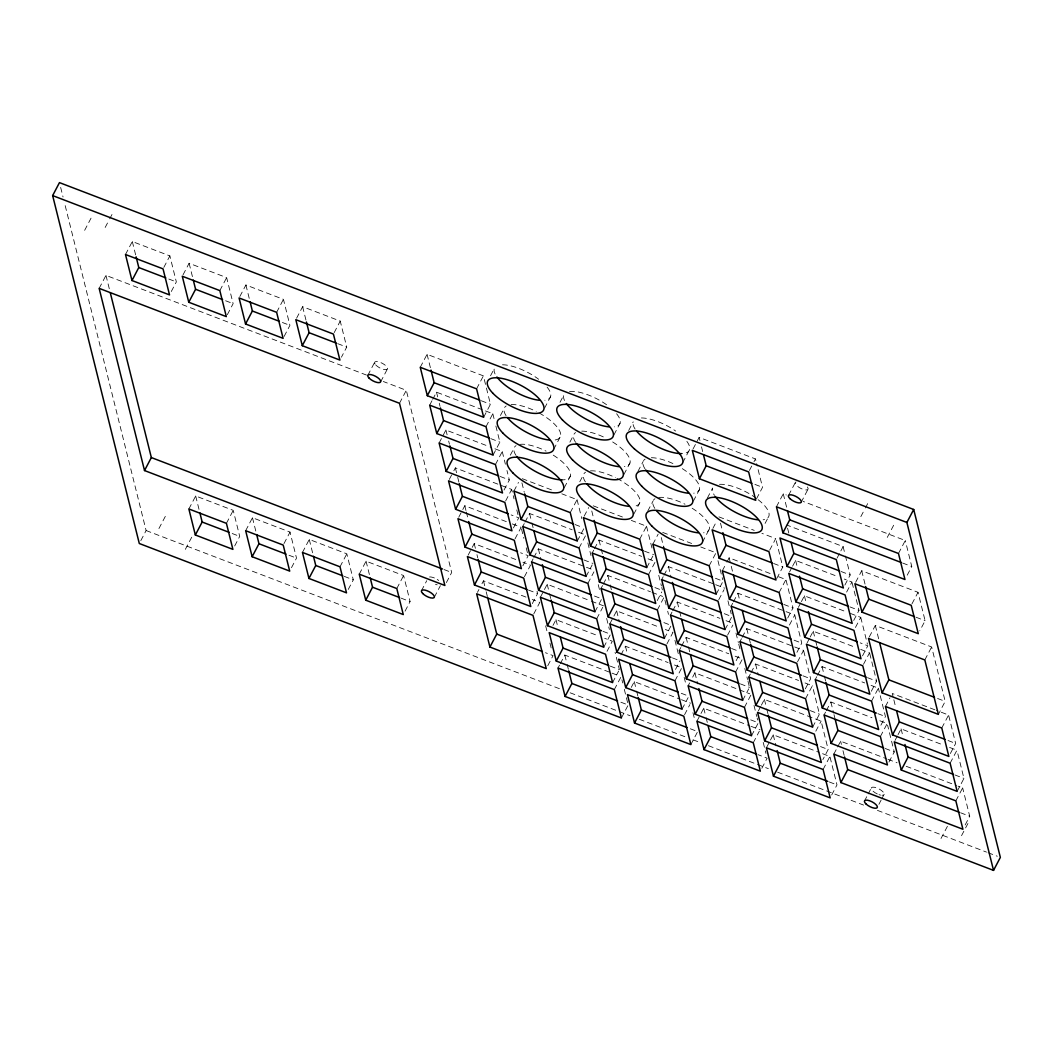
<?xml version="1.0" encoding="UTF-8"?>
<svg xmlns="http://www.w3.org/2000/svg" width="1053" height="1053" viewBox="0 0 1053 1053"><rect width="100%" height="100%" fill="white"/><g stroke="black" fill="none" stroke-linecap="round" stroke-linejoin="round"><path stroke-width="0.75" stroke-dasharray="5 3.75" d="M84.648 230.317L91.466 217.339M105.168 227.461L108.959 220.261M109.709 218.813L111.987 214.496M99.153 288.364L105.971 275.386L366.47 375.065M125.491 254.51L132.309 241.532L169.862 255.892L176.338 281.914L171.034 291.997M163.807 267.436L169.862 255.892M183.051 274.794L189.106 263.263L226.645 277.623L233.134 303.646L226.316 316.611M219.84 290.602L226.645 277.623M239.834 296.525L245.902 284.994L283.441 299.355L289.917 325.377L283.112 338.342M140.812 540.637L146.117 530.541L64.628 203.361M158.924 528.553L165.742 515.575M276.636 312.333L283.441 299.355M188.869 508.968L195.687 495.989L233.226 510.363L239.715 536.385L234.411 546.481M296.577 318.243L302.632 306.699L340.237 321.086L346.713 347.108L341.422 357.191M185.341 549.363L192.159 536.385M226.421 523.341L233.226 510.363M334.183 332.63L340.237 321.086M245.665 530.699L252.47 517.721L290.023 532.094L296.512 558.116L289.693 571.095M367.787 375.355L374.605 362.377M283.968 543.624L290.023 532.094M380.673 381.805L387.491 368.826M302.461 552.43L309.266 539.452L346.819 553.825L353.295 579.848L346.49 592.826M399.495 403.286L406.313 390.308L383.318 381.515M420.252 367.3L427.07 354.321L483.393 375.868L490.461 404.26L483.656 417.238M340.001 566.804L346.819 553.825M429.69 405.155L431.954 400.824M432.717 399.377L436.495 392.177L482.169 409.643M359.244 574.161L366.062 561.183L403.615 575.557L410.091 601.579L404.786 611.675M439.114 443.01L445.919 430.032L488.553 446.34M476.575 388.847L483.393 375.868M490.54 375.75L494.318 368.537A31.485 11.491 27.7 0 0 495.318 374.473M449.302 479.418L453.08 472.205M453.843 470.77L455.357 467.887L511.679 489.434L514.035 498.898M396.797 588.535L403.615 575.557M486.012 426.702L492.817 413.724L483.682 410.236M500.438 415.514L504.229 408.301M458.726 517.273L464.781 505.743L507.401 522.051M421.437 590.772L426.741 580.69M493.08 455.093L499.885 442.115L495.173 423.188M495.436 464.557L502.255 451.579L490.066 446.92M434.323 597.235L440.378 585.692M510.323 455.186L514.101 447.973M446.38 582.585L451.684 572.49L406.313 390.308M544.506 408.235L550.561 396.705M468.151 555.128L474.205 543.598L516.826 559.906M504.018 490.066L509.323 479.971L506.967 470.507M505.624 500.978L511.679 489.434M560.012 402.299L563.803 395.099A31.485 11.491 27.7 0 0 564.777 401.022M513.93 491.067L518.471 482.419M477.43 592.365L478.944 589.483M481.971 583.717L483.485 580.835L526.105 597.143M553.654 449.447L560.459 436.469M513.443 527.922L518.747 517.826L511.139 514.917M515.049 538.833L521.103 527.29L508.928 522.63M522.749 526.461L524.262 523.578M525.013 522.143L529.554 513.482L572.174 529.791M569.884 442.155L573.674 434.955M522.88 565.777L528.172 555.681L520.564 552.772M564.29 487.671L570.344 476.14M531.554 561.854L533.068 558.972M533.832 557.537L538.373 548.889L593.168 569.857M524.473 576.689L530.528 565.145L522.92 562.236M579.782 481.761L583.573 474.548M570.252 512.627L577.07 499.649L561.841 493.818M613.965 434.836L620.02 423.306M532.305 603.632L537.609 593.537L536.819 590.391M540.373 597.262L547.191 584.283L589.812 600.592M628.68 430.506L633.222 421.858M584.152 516.207L588.693 507.559M533.753 613.925L539.807 602.382L532.199 599.473M577.32 541.018L584.139 528.04M579.071 548.021L585.876 535.042L578.268 532.134M623.889 474.508L629.957 462.978M552.97 625.443L555.997 619.677L598.63 635.986M592.207 553.049L593.721 550.166M594.484 548.718L599.025 540.071L641.646 556.379M637.855 471.56L643.159 461.464M586.139 576.412L592.194 564.869M587.877 583.415L593.931 571.871M547.771 665.72L553.062 655.624L545.454 652.715M633.748 514.259L639.803 502.715M557.998 668.05L559.512 665.167M560.275 663.719L564.816 655.071L610.49 672.538M601.026 588.443L602.54 585.56M603.29 584.112L607.831 575.464L650.464 591.773M594.958 611.806L601.763 598.828L594.155 595.919M647.727 511.153L653.018 501.057M596.696 618.809L602.75 607.278M639.711 539.202L646.529 526.224L631.313 520.406M682.699 462.675L688.767 451.145M693.085 448.92L699.139 437.377L755.462 458.937L756.251 462.083M609.832 623.837L616.65 610.858L659.27 627.167M652.86 544.23L658.151 534.134M603.764 647.2L610.582 634.222M646.792 567.593L652.847 556.063M607.028 651.32L612.319 641.224L604.712 638.315M648.53 574.596L655.348 561.618L647.74 558.709M693.335 501.162L699.389 489.632M620.928 654.9L625.469 646.252L668.089 662.561M661.679 579.624L663.193 576.741M663.943 575.293L668.484 566.646L714.158 584.125M707.326 498.135L712.618 488.039A31.485 11.491 27.7 0 0 714.46 495.384M612.583 682.594L618.637 671.064M657.23 600.579L661.771 591.931M614.32 689.597L621.138 676.618M657.348 609.99L664.153 597.012M702.443 542.203L709.248 529.225M712.881 528.409L716.672 521.209M631.247 687.412L634.288 681.646L679.948 699.126M670.485 615.018L671.998 612.135M672.762 610.701L677.303 602.04L719.923 618.348M749.407 470.467L753.198 463.254M753.948 461.819L755.462 458.937M621.402 717.988L628.207 705.01L620.599 702.101M664.417 638.381L671.235 625.403L662.1 621.915M666.918 643.949L672.972 632.405L665.364 629.497M709.182 565.777L716.001 552.799L700.771 546.981M756.475 498.859L762.53 487.328L756.646 463.662M679.303 650.412L680.817 647.529M681.581 646.094L686.122 637.434L728.742 653.742M722.319 570.805L726.109 563.605M726.873 562.157L729.137 557.827L772.112 574.28M675.5 669.458L680.041 660.797M716.251 594.168L722.305 582.638M674.973 680.778L681.791 667.799L669.616 663.14M718.751 599.736L724.056 589.641M765.07 523.42L768.861 516.207M776.443 506.783L783.261 493.804L786.301 494.976M688.122 685.806L689.636 682.923M692.663 677.158L694.927 672.841L749.736 693.809M788.592 495.305L795.41 482.327M731.137 606.212L732.651 603.316M733.414 601.882L737.956 593.234L794.752 614.965L801.754 643.12L794.949 656.098M682.041 709.169L688.109 697.639M725.069 629.562L731.888 616.597L730.308 610.279M769.677 550.14L775.732 538.609L761.911 533.318M684.555 714.737L689.847 704.641M727.57 635.13L732.875 625.034M801.109 502.399L807.914 489.421M696.928 721.213L703.746 708.235L749.42 725.701M739.956 641.606L741.47 638.723M742.22 637.276L746.761 628.628L792.817 646.239M776.745 578.531L782.8 567.001L775.732 538.609M690.86 744.576L697.678 731.598L690.07 728.676M736.152 660.639L739.943 653.426M735.626 671.972L742.444 658.994L734.823 656.072M789.553 571.963L791.817 567.646M792.58 566.198L795.607 560.433L838.227 576.741M779.115 592.536L785.933 579.558L778.259 576.623M748.775 677L750.289 674.117M751.039 672.67L755.58 664.022L798.556 680.462M742.694 700.363L748.749 688.82M787.697 618.045L793.001 607.963L785.933 579.558M744.445 707.366L751.25 694.388M798.358 607.37L800.635 603.04M801.386 601.592L804.413 595.827L847.046 612.135M789.447 625.048L794.752 614.965M837.056 558.129L840.083 552.364M840.847 550.916L843.111 546.586L786.788 525.039M758.344 710.946L760.608 706.629M761.372 705.181L764.399 699.416L821.103 721.108L828.171 749.499L822.867 759.595M860.841 516.615L864.631 509.402M865.395 507.967L867.659 503.637M751.513 735.757L758.331 722.779L757.146 718.041M753.264 742.76L759.318 731.216M807.177 642.764L809.454 638.434M810.205 636.986L813.232 631.221L855.852 647.529M797.503 661.889L803.557 650.359L794.357 646.832M844.888 585.073L850.179 574.977L845.467 556.05M846.625 592.076L851.93 581.98L844.322 579.071M766.4 747.788L773.218 734.81L819.181 752.395M855.641 582.296L861.696 570.765L918.019 592.312L925.1 620.704L919.795 630.8M761.845 768.269L767.137 758.173L758.002 754.672M805.334 688.846L810.626 678.751L803.557 650.359M887.258 537.425L894.076 524.447M815.233 679.593L816.746 676.71M817.51 675.276L822.051 666.615L864.671 682.923M805.558 698.731L812.376 685.753L804.703 682.818M853.693 620.467L858.998 610.371L851.93 581.98M855.444 627.47L860.749 617.387L848.56 612.728M898.472 553.483L905.29 540.505L803.084 501.399M812.64 727.123L819.445 714.145L812.376 685.753M824.051 714.987L825.565 712.104M826.315 710.67L830.87 702.009L871.963 717.738M815.799 731.203L821.103 721.108M869.265 636.96L875.319 625.429L931.642 646.976L945.186 701.39L938.381 714.368M862.512 655.861L867.817 645.779L860.196 642.856M907.225 575.175L911.766 566.527L905.29 540.505M863.499 664.311L869.554 652.781L857.379 648.121M823.104 769.48L829.909 756.502L820.721 752.987M911.964 603.856L918.019 592.312M833.805 754.172L836.832 748.407M837.596 746.959L840.623 741.194L886.389 758.7M871.331 691.255L876.622 681.173L869.554 652.781M871.555 701.153L878.373 688.175L870.765 685.253M831.686 794.989L836.977 784.893L829.909 756.502M885.455 706.471L889.996 697.81M880.9 725.214L885.441 716.566L878.373 688.175M880.374 736.547L887.192 723.569L879.571 720.66M924.824 659.955L931.642 646.976M895.024 740.417L897.301 736.086M898.051 734.652L901.078 728.887L943.343 745.05M864.408 801.149L867.435 795.384M868.185 793.936L871.213 788.17M888.956 762.056L894.26 751.96L887.574 725.148M878.9 804.347L881.164 800.017M881.927 798.569L884.191 794.252M941.777 728.018L948.595 715.04L936.407 710.38M950.359 753.527L955.663 743.431L948.595 715.04M950.122 763.228L956.94 750.249L949.385 747.367M957.138 791.382L963.943 778.404L956.94 750.249M955.848 800.859L962.653 787.881L958.072 786.13M941.013 838.504L947.832 825.539M965.18 824.933L969.721 816.272L962.653 787.881M961.534 835.661L968.352 822.683M754.922 484.406L762.53 487.328M168.822 279.032L176.338 281.914M225.618 300.763L233.134 303.646M282.415 322.494L289.917 325.377M337.684 343.647L346.713 347.108M481.326 400.772L490.461 404.26M902.618 563.026L911.766 566.527M718.936 516.878L754.238 530.383M841.044 571.489L850.179 574.977M490.764 438.627L499.885 442.115M915.965 617.216L925.1 620.704M773.586 563.473L782.8 567.001M522.262 478.681L554.233 490.909M593.247 505.835L623.692 517.484M662.719 532.423L691.637 543.48M849.863 606.883L858.998 610.371M500.188 476.482L509.323 479.971M575.004 524.539L582.612 527.448M644.462 551.127L653.597 554.615M715.461 578.281L723.069 581.19M783.787 604.435L793.001 607.963M715.671 584.705L724.806 588.206M794.08 640.185L801.754 643.12M583.823 559.933L592.944 563.434M724.267 613.675L731.888 616.597M654.927 587.574L662.534 590.483L661.771 587.442M937.578 698.481L945.186 701.39M651.978 592.352L662.64 596.432M726.017 620.678L733.625 623.6M867.501 677.671L876.622 681.173M934.893 709.801L892.26 693.493L893.444 698.218M731.559 648.49L739.18 651.399M802.952 675.815L810.626 678.751M591.325 601.171L603.514 605.83M877.833 713.658L885.441 716.566M948.042 740.522L955.663 743.431M528.474 590.049L537.609 593.537M444.024 569.555L451.684 572.49M602.974 631.313L609.055 633.643M672.433 657.888L678.527 660.218M740.377 683.884L749.512 687.385M810.231 710.617L819.445 714.145M954.887 774.942L963.943 778.404M885.125 748.459L894.26 751.96M887.903 759.292L897.064 762.793M906.212 766.294L956.558 785.551M610.266 666.128L619.401 669.616L615.07 652.268M681.252 693.282L688.859 696.191M750.71 719.87L758.331 722.779M820.511 746.564L828.171 749.499M612.004 673.13L619.612 676.039M681.475 699.705L690.61 703.207M750.934 726.28L760.069 729.782M232.2 533.516L239.715 536.385M288.996 555.247L296.512 558.116M344.292 576.399L353.295 579.848M401.075 598.13L410.091 601.579M960.573 812.771L969.721 816.272M829.316 781.971L836.977 784.893M146.117 530.541L560.933 689.267M570.16 692.795L617.782 711.025M619.322 711.604L630.076 715.724M639.289 719.252L686.925 737.469M693.071 739.825L700.758 742.76M708.432 745.708L768.348 768.637M777.575 772.165L863.605 805.084M877.439 810.376L986.516 852.114M988.056 852.706L997.283 856.234M861.696 570.765L865.237 584.955M875.319 625.429L878.794 639.421M893.839 699.797L895.8 707.682M901.078 728.887L902.645 735.139M843.111 546.586L845.072 554.483M860.749 617.387L867.422 644.199M783.261 493.804L786.683 507.585M787.578 528.198L789.539 536.082M795.607 560.433L797.174 566.738M804.413 595.827L805.993 602.145M813.232 631.221L815.193 639.105M815.588 640.685L816.773 645.423M822.051 666.615L824.012 674.512M824.407 676.079L825.973 682.397M830.87 702.009L833.607 713.052M834.002 714.632L834.792 717.791M840.623 741.194L841.4 744.339M842.979 750.657L844.151 755.383M699.139 437.377L699.929 440.536M701.495 446.841L702.68 451.579M720.515 523.183L722.476 531.067M729.137 557.827L732.677 572.029M737.956 593.234L739.509 599.486M746.761 628.628L748.736 636.512M749.131 638.092L750.697 644.397M755.58 664.022L758.331 675.065M764.399 699.416L766.36 707.3M766.755 708.88L767.927 713.605M773.218 734.81L775.969 745.853M717.962 560.696L722.674 579.624M727.952 600.815L729.913 608.7M735.981 633.064L738.337 642.527M738.732 644.107L739.917 648.832M744.8 668.458L747.551 679.501M747.946 681.067L749.117 685.806M754.001 705.431L756.752 716.474M763.214 742.404L765.965 753.435M661.245 537.556L663.601 547.02M668.484 566.646L671.235 577.689M677.303 602.04L679.264 609.924M679.659 611.503L681.225 617.821M686.122 637.434L688.083 645.331M688.478 646.897L690.044 653.215M694.927 672.841L697.678 683.871M703.746 708.235L705.707 716.119M706.102 717.698L707.287 722.424M646.529 526.224L652.821 551.456M658.744 575.293L661.402 585.929M664.943 600.171L666.128 604.896M667.694 611.214L668.484 614.36M674.934 640.303L678.474 654.492M684.147 677.263L686.108 685.161M692.966 712.67L694.927 720.555M591.773 510.981L593.747 518.866M599.025 540.071L600.908 547.665M601.289 549.179L602.421 553.746M607.831 575.464L609.805 583.349M610.187 584.928L611.372 589.654M616.65 610.858L619.401 621.902M625.469 646.252L627.035 652.557M634.288 681.646L636.249 689.531M636.644 691.11L637.815 695.849M577.07 499.649L581.782 518.576M587.837 542.927L590.983 555.55M598.236 584.626L600.197 592.523M606.646 618.453L609.397 629.483M621.928 679.777L622.705 682.936M624.284 689.241L627.812 703.43M521.919 482.827L524.276 492.291M529.554 513.482L531.515 521.38M531.91 522.946L533.094 527.685M538.373 548.889L541.124 559.92M547.191 584.283L549.153 592.168M549.548 593.747L550.719 598.473M555.997 619.677L557.577 625.982M564.816 655.071L566.777 662.956M567.172 664.535L568.357 669.26M492.817 413.724L494.778 421.608M502.255 451.579L505.387 464.202M516.786 509.942L517.958 514.68M521.498 528.869L523.854 538.333M526.21 547.797L527.777 554.102M545.651 625.877L547.599 633.709M549.942 643.093L551.509 649.359M427.07 354.321L430.598 368.511M436.495 392.177L437.679 396.902M439.246 403.22L440.036 406.366M445.919 430.032L447.104 434.757M448.67 441.075L449.46 444.221M455.357 467.887L457.318 475.772M457.713 477.351L458.884 482.077M464.781 505.743L465.952 510.468M466.347 512.048L468.322 519.932M474.205 543.598L475.39 548.323M476.956 554.641L477.746 557.787M483.485 580.835L485.828 590.233M486.21 591.799L487.381 596.498M302.632 306.699L306.054 320.467M366.062 561.183L369.498 574.964M245.902 284.994L249.706 300.289M309.266 539.452L313.083 554.76M189.106 263.263L192.528 277.031M252.47 517.721L256.287 533.029M132.309 241.532L135.745 255.3M195.687 495.989L199.491 511.297M105.971 275.386L109.525 289.641M60.653 187.408L63.035 196.977M539.136 412.987A31.485 11.491 27.7 0 1 559.709 431.006A31.485 11.491 27.7 0 1 552.298 440.207M506.059 415.645A31.485 11.491 27.7 0 1 506.19 405.958M511.113 404.602A31.485 11.491 27.7 0 1 536.214 411.46M547.112 387.135A31.485 11.491 27.7 0 1 544.849 400.272M502.492 364.799A31.485 11.491 27.7 0 1 538.662 379.277M758.16 499.701A31.485 11.491 27.7 0 1 763.149 519.787M719.515 484.341A31.485 11.491 27.7 0 1 755.725 497.872M682.291 468.638A31.485 11.491 27.7 0 1 693.69 493.199M644.989 468.809A31.485 11.491 27.7 0 1 645.12 459.108M651.333 457.726A31.485 11.491 27.7 0 1 675.144 464.623M692.15 508.23A31.485 11.491 27.7 0 1 703.549 532.805M654.848 508.402A31.485 11.491 27.7 0 1 654.979 498.714M658.73 497.49A31.485 11.491 27.7 0 1 685.016 504.216M553.246 455.146A31.485 11.491 27.7 0 1 562.17 479.878M515.944 455.317A31.485 11.491 27.7 0 1 516.062 445.63M519.813 444.392A31.485 11.491 27.7 0 1 546.099 451.132M616.597 413.75A31.485 11.491 27.7 0 1 614.281 426.86M569.528 391.532A31.485 11.491 27.7 0 1 609.358 406.813M617.019 478.457A31.485 11.491 27.7 0 1 634.103 506.296M585.402 481.905A31.485 11.491 27.7 0 1 585.534 472.205M590.457 470.862A31.485 11.491 27.7 0 1 615.557 477.707M686.872 441.378A31.485 11.491 27.7 0 1 681.37 453.606M635.117 429.084A31.485 11.491 27.7 0 1 632.985 423.267M641.369 417.962A31.485 11.491 27.7 0 1 675.657 431.032M612.662 441.957A31.485 11.491 27.7 0 1 624.337 466.611M575.596 442.339A31.485 11.491 27.7 0 1 575.583 432.572M581.73 431.138A31.485 11.491 27.7 0 1 605.501 437.956M437.153 584.81A7.213 2.632 27.7 0 1 435.508 584.283M429.558 576.978A7.213 2.632 27.7 0 1 435.587 578.531M437.219 579.44A7.213 2.632 27.7 0 1 438.693 580.479M807.348 486.96A7.213 2.632 27.7 0 1 801.557 488.75A7.213 2.632 27.7 0 1 796.081 481.932M877.294 793.949A7.213 2.632 27.7 0 1 871.542 787.565A7.213 2.632 27.7 0 1 881.308 790.369A7.213 2.632 27.7 0 1 882.006 795.291M880.584 795.094A7.213 2.632 27.7 0 1 878.979 794.633M375.868 365.088A7.213 2.632 27.7 0 0 387.043 369.366A7.213 2.632 27.7 0 0 380.238 362.35A7.213 2.632 27.7 0 0 375.868 365.088"/><path stroke-width="1.5" d="M52.65 195.595L59.468 182.617L913.701 509.481L1000.35 857.405L993.532 870.383L139.299 543.519L52.65 195.595L906.883 522.459L993.532 870.383M131.98 280.519L125.491 254.51L163.044 268.87L169.52 294.893L131.98 280.519L138.785 267.541L136.127 256.827M188.763 302.25L182.287 276.241L219.84 290.602L226.316 316.611L188.763 302.25L195.582 289.272L193.291 280.098M144.524 470.546L99.153 288.364L399.495 403.286L444.866 585.468L144.524 470.546L151.342 457.568L110.302 292.813M245.56 323.982L239.084 297.973L276.636 312.333L283.112 338.342L245.56 323.982L252.378 311.004L250.087 301.829M195.345 534.99L188.869 508.968L226.421 523.341L232.897 549.363L195.345 534.99L202.163 522.025L199.873 512.837M302.29 345.687L295.814 319.678L333.419 334.064L339.908 360.073L302.29 345.687L309.108 332.709L306.436 322.007M252.141 556.721L245.665 530.699L283.218 545.072L289.693 571.095L252.141 556.721L258.959 543.756L256.669 534.569M308.937 578.452L302.461 552.43L340.001 566.804L346.49 592.826L308.937 578.452L315.755 565.487L313.465 556.3M427.321 395.691L420.252 367.3L476.575 388.847L483.656 417.238L427.321 395.691L434.139 382.713L430.993 370.09M436.758 433.546L429.69 405.155L486.012 426.702L493.08 455.093L436.758 433.546L443.563 420.568L440.43 407.945M365.733 600.184L359.244 574.161L396.797 588.535L403.273 614.557L365.733 600.184L372.538 587.219L370.261 578.031M446.182 471.402L439.114 443.01L495.436 464.557L502.505 492.949L446.182 471.402L453.001 458.424L449.855 445.801M455.607 509.257L448.539 480.866L504.861 502.413L511.929 530.804L455.607 509.257L462.425 496.279L459.279 483.656M465.044 547.112L457.963 518.721L514.285 540.268L521.367 568.659L465.044 547.112L471.849 534.134L468.703 521.511M474.469 584.968L467.4 556.576L523.723 578.123L530.791 606.515L474.469 584.968L481.274 571.99L478.141 559.367M520.998 519.458L513.93 491.067L570.252 512.627L577.32 541.018L520.998 519.458L527.816 506.48L524.67 493.87M529.817 554.852L522.749 526.461L579.071 548.021L586.139 576.412L529.817 554.852L536.622 541.874L533.871 530.844M489.921 647.042L476.667 593.813L532.989 615.36L546.257 668.602L489.921 647.042L496.74 634.077L487.776 598.065M538.623 590.246L531.554 561.854L587.877 583.415L594.958 611.806L538.623 590.246L545.441 577.281L542.295 564.658M547.442 625.653L540.373 597.262L596.696 618.809L603.764 647.2L547.442 625.653L554.26 612.675L551.114 600.052M590.47 546.046L583.388 517.655L639.711 539.202L646.792 567.593L590.47 546.046L597.275 533.068L594.129 520.445M556.26 661.047L549.192 632.656L605.514 654.203L612.583 682.594L556.26 661.047L563.065 648.069L560.328 637.026M599.394 581.914L592.207 553.049L648.53 574.596L655.716 603.461L599.394 581.914L606.212 568.936L603.185 556.774M565.079 696.441L557.998 668.05L614.32 689.597L621.402 717.988L565.079 696.441L571.884 683.463L568.738 670.84M608.094 616.834L601.026 588.443L657.348 609.99L664.417 638.381L608.094 616.834L614.913 603.856L612.162 592.813M699.403 478.746L692.321 450.355L748.644 471.915L755.725 500.307L699.403 478.746L706.208 465.768L703.457 454.725M616.913 652.228L609.832 623.837L666.167 645.384L673.236 673.775L616.913 652.228L623.718 639.25L620.586 626.627M659.928 572.621L652.86 544.23L709.182 565.777L716.251 594.168L659.928 572.621L666.746 559.643L663.601 547.02M625.719 687.622L618.651 659.231L674.973 680.778L682.041 709.169L625.719 687.622L632.537 674.644L629.786 663.601M668.747 608.015L661.679 579.624L718.001 601.171L725.069 629.562L668.747 608.015L675.552 595.037L672.419 582.427M719.199 558.248L712.131 529.856L768.914 551.588L775.982 579.979L719.199 558.248L726.004 545.27L722.871 532.647M634.538 723.016L627.47 694.625L683.792 716.172L690.86 744.576L634.538 723.016L641.356 710.038L638.21 697.428M677.566 643.409L670.485 615.018L726.807 636.578L733.888 664.969L677.566 643.409L684.371 630.431L681.62 619.388M686.372 678.803L679.303 650.412L735.626 671.972L742.694 700.363L686.372 678.803L693.19 665.825L690.439 654.795M729.4 599.196L722.319 570.805L779.115 592.536L786.183 620.928L729.4 599.196L736.205 586.231L733.454 575.188M782.919 532.805L776.443 506.783L898.472 553.483L904.961 579.505L782.919 532.805L789.737 519.827L787.447 510.652M695.191 714.197L688.122 685.806L744.445 707.366L751.513 735.757L695.191 714.197L702.009 701.232L698.863 688.609M738.153 634.367L731.137 606.212L787.934 627.93L794.949 656.098L738.153 634.367L744.958 621.388L742.233 610.437M787.052 566.409L779.97 538.017L836.293 559.564L843.374 587.956L787.052 566.409L793.857 553.43L791.106 542.387M704.009 749.604L696.928 721.213L753.264 742.76L760.332 771.151L704.009 749.604L710.814 736.626L708.064 725.583M747.025 669.998L739.956 641.606L796.752 663.337L803.821 691.729L747.025 669.998L753.843 657.019L750.697 644.397M795.857 601.803L788.789 573.411L845.111 594.958L852.18 623.35L795.857 601.803L802.676 588.824L799.53 576.202M755.843 705.392L748.775 677L805.558 698.731L812.64 727.123L755.843 705.392L762.648 692.413L759.897 681.37M804.676 637.197L797.608 608.805L853.93 630.352L860.999 658.744L804.676 637.197L811.494 624.218L808.349 611.609M764.649 740.785L757.581 712.394L814.285 734.086L821.353 762.477L764.649 740.785L771.467 727.807L768.321 715.184M813.495 672.591L806.427 644.199L862.749 665.759L869.817 694.151L813.495 672.591L820.3 659.612L817.167 647.003M773.468 776.179L766.4 747.788L823.104 769.48L830.172 797.871L773.468 776.179L780.286 763.201L777.14 750.578M906.883 522.459L913.701 509.481M861.959 612.135L854.891 583.744L911.214 605.291L918.282 633.682L861.959 612.135L868.778 599.157L865.632 586.534M822.301 707.985L815.233 679.593L871.555 701.153L878.636 729.545L822.301 707.985L829.119 695.006L825.973 682.397M831.12 743.379L824.051 714.987L880.374 736.547L887.442 764.939L831.12 743.379L837.938 730.413L835.187 719.37M882.059 692.821L868.501 638.408L924.824 659.955L938.381 714.368L882.059 692.821L888.864 679.843L879.571 642.527M840.873 782.563L833.805 754.172L955.848 800.859L962.916 829.251L840.873 782.563L847.691 769.585L844.545 756.962M892.523 734.862L885.455 706.471L941.777 728.018L948.845 756.409L892.523 734.862L899.341 721.884L896.59 710.841M901.276 770.019L894.273 741.865L950.122 763.228L957.138 791.382L901.276 770.019L908.094 757.041L904.975 744.524M706.208 465.768L751.881 483.248M138.785 267.541L165.821 277.887M195.582 289.272L222.617 299.618M252.378 311.004L279.414 321.349M309.108 332.709L336.183 343.067M434.139 382.713L479.813 400.179M789.737 519.827L901.092 562.447M793.857 553.43L839.531 570.91M443.563 420.568L489.237 438.035M868.778 599.157L914.438 616.637M726.004 545.27L772.06 562.894M802.676 588.824L848.336 606.304M453.001 458.424L498.661 475.89M527.816 506.48L573.477 523.96M597.275 533.068L642.949 550.535M666.746 559.643L712.407 577.123M736.205 586.231L782.261 603.843M811.494 624.218L857.155 641.698M462.425 496.279L508.086 513.746M744.958 621.388L791.014 639M536.622 541.874L582.296 559.354M675.552 595.037L721.226 612.517M606.212 568.936L651.873 586.403M888.864 679.843L934.537 697.323M820.3 659.612L865.974 677.092M471.849 534.134L517.523 551.601M545.441 577.281L591.115 594.748M614.913 603.856L660.573 621.336M684.371 630.431L730.045 647.911M753.843 657.019L801.425 675.223M829.119 695.006L876.307 713.065M899.341 721.884L945.002 739.351M481.274 571.99L526.948 589.469M151.342 457.568L442.484 568.975M554.26 612.675L601.447 630.721M623.718 639.25L670.906 657.309M693.19 665.825L738.851 683.305M762.648 692.413L808.704 710.025M908.094 757.041L953.373 774.363M837.938 730.413L883.599 747.88M563.065 648.069L608.739 665.535M632.537 674.644L678.211 692.124M702.009 701.232L747.669 718.699M771.467 727.807L817.444 745.392M496.74 634.077L542.413 651.544M202.163 522.025L229.199 532.37M258.959 543.756L285.995 554.102M315.755 565.487L342.791 575.82M372.538 587.219L399.574 597.551M847.691 769.585L959.046 812.192M571.884 683.463L617.558 700.929M641.356 710.038L687.017 727.518M710.814 736.626L756.488 754.093M780.286 763.201L827.79 781.379M539.584 400.298A31.485 11.491 27.7 0 1 496.911 376.974M619.098 466.663A31.485 11.491 27.7 0 1 576.36 443.431M549.482 440.062A31.485 11.491 27.7 0 1 507.678 417.857M757.884 519.8A31.485 11.491 27.7 0 1 715.211 496.476M688.425 493.225A31.485 11.491 27.7 0 1 645.739 469.901M698.284 532.818A31.485 11.491 27.7 0 1 656.467 510.613M562.17 479.878A31.485 11.491 27.7 0 1 516.694 456.41M609.003 426.873A31.485 11.491 27.7 0 1 566.343 403.523M628.838 506.322A31.485 11.491 27.7 0 1 587.021 484.117M681.37 453.606A31.485 11.491 27.7 0 1 636.736 431.296M502.913 433.125A31.485 11.491 27.7 0 0 551.693 451.79A31.485 11.491 27.7 0 0 521.998 421.161A31.485 11.491 27.7 0 0 502.913 433.125M493.001 393.361A31.485 11.491 27.7 0 0 541.782 412.026A31.485 11.491 27.7 0 0 512.087 381.397A31.485 11.491 27.7 0 0 493.001 393.361M572.49 459.819A31.485 11.491 27.7 0 0 621.217 478.325A31.485 11.491 27.7 0 0 591.286 447.683A31.485 11.491 27.7 0 0 572.49 459.819M711.301 512.864A31.485 11.491 27.7 0 0 760.082 531.528A31.485 11.491 27.7 0 0 730.387 500.912A31.485 11.491 27.7 0 0 711.301 512.864M641.843 486.289A31.485 11.491 27.7 0 0 690.623 504.953A31.485 11.491 27.7 0 0 660.929 474.324A31.485 11.491 27.7 0 0 641.843 486.289M651.702 525.881A31.485 11.491 27.7 0 0 700.482 544.546A31.485 11.491 27.7 0 0 670.787 513.917A31.485 11.491 27.7 0 0 651.702 525.881M512.785 472.797A31.485 11.491 27.7 0 0 561.565 491.461A31.485 11.491 27.7 0 0 531.87 460.832A31.485 11.491 27.7 0 0 512.785 472.797M562.447 419.91A31.485 11.491 27.7 0 0 611.227 438.614A31.485 11.491 27.7 0 0 581.611 407.998A31.485 11.491 27.7 0 0 562.447 419.91M582.256 499.372A31.485 11.491 27.7 0 0 631.037 518.037A31.485 11.491 27.7 0 0 601.342 487.421A31.485 11.491 27.7 0 0 582.256 499.372M634.419 448.894A31.485 11.491 27.7 0 0 681.949 464.123A31.485 11.491 27.7 0 0 647.319 433.257A31.485 11.491 27.7 0 0 634.419 448.894M422.701 593.497A7.213 2.632 27.7 0 0 433.875 597.775A7.213 2.632 27.7 0 0 427.07 590.746A7.213 2.632 27.7 0 0 422.701 593.497M369.05 378.066A7.213 2.632 27.7 0 0 380.225 382.344A7.213 2.632 27.7 0 0 373.42 375.329A7.213 2.632 27.7 0 0 369.05 378.066M790.171 498.832A7.213 2.632 27.7 0 0 801.109 502.399A7.213 2.632 27.7 0 0 793.278 495.331A7.213 2.632 27.7 0 0 790.171 498.832M866.014 803.965A7.213 2.632 27.7 0 0 877.057 807.822A7.213 2.632 27.7 0 0 869.62 800.767A7.213 2.632 27.7 0 0 866.014 803.965"/></g></svg>
